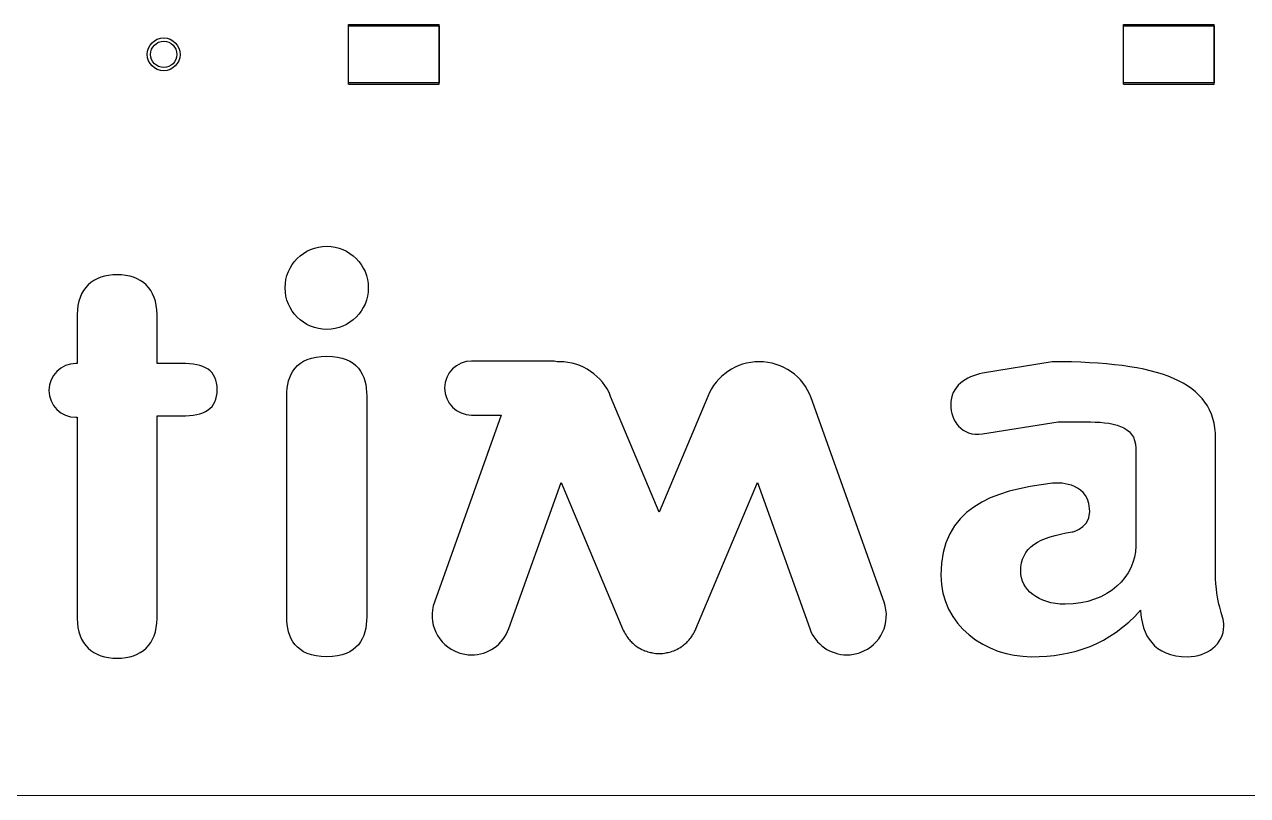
# Model space of a CAD drawing. Header units: millimetres. Extents: x 116 to 1400, y -150 to 993.
# Drawn here: x 462.1 to 568.4, y -142.1 to -75.1 of the extents above; entities that cross this region are included whole.
import ezdxf

# ---------------------------------------------------------------- set-up
doc = ezdxf.new("R2010")
doc.units = ezdxf.units.MM
for name, color, linetype in [('CHANGED_PARTS', 3, 'Continuous'), ('CUTS', 1, 'Continuous'), ('ORIGIONAL_PARTS_THAT_WERE_', 6, 'Continuous')]:
    doc.layers.add(name, color=color, linetype=linetype)
doc.layers.add('Front', color=1, linetype='Continuous', lineweight=0)

msp = doc.modelspace()

# ---------------------------------------------------------------- linework, layer by layer
at = {"layer": 'CHANGED_PARTS'}
for p, q in [((490.28, -80.32), (490.28, -75.12)), ((490.28, -75.12), (498.16, -75.12)), ((498.16, -80.32), (498.16, -75.12)), ((557.62, -80.32), (557.62, -75.12)), ((557.62, -75.12), (565.5, -75.12)), ((565.5, -80.32), (565.5, -75.12)), ((490.28, -80.32), (498.16, -80.32)), ((557.62, -80.32), (565.5, -80.32))]:
    msp.add_line(p, q, dxfattribs=at)
at = {"layer": 'CHANGED_PARTS', "color": 3}
for points in [[(472.79, -77.72), (472.79, -76.93), (473.43, -76.29), (474.22, -76.29)], [(474.22, -76.29), (475, -76.29), (475.64, -76.93), (475.64, -77.72)], [(474.22, -79.14), (473.43, -79.14), (472.79, -78.5), (472.79, -77.72)], [(475.64, -77.72), (475.64, -78.5), (475, -79.14), (474.22, -79.14)]]:
    msp.add_open_spline(points, degree=3, dxfattribs=at)
at = {"layer": 'CUTS', "color": 1}
for points in [[(466.7, -100.34), (466.7, -104.58), (466.58, -104.58)], [(475.73, -104.57), (473.64, -104.57), (473.64, -100.34)], [(507.87, -104.37), (500.97, -104.37)], [(551.44, -104.43), (545.38, -105.43)], [(484.91, -126.59), (484.91, -107.42), (484.91, -107.42)], [(491.86, -107.42), (491.86, -126.59)], [(521.51, -107.44), (517.28, -117.5), (513.06, -107.44)], [(536.82, -125.31), (530.48, -107.56)], [(466.58, -109.26), (466.7, -109.26), (466.7, -126.73)], [(473.64, -126.73), (473.64, -109.14), (475.73, -109.14)], [(500.97, -109.06), (503.55, -109.06), (497.74, -125.31)], [(545.38, -110.7), (551.95, -109.65), (554.32, -109.65)], [(565.63, -122.74), (565.63, -111.08)], [(558.69, -111.94), (558.69, -120.46)], [(504.21, -127.62), (508.75, -114.91), (514.12, -127.69)], [(520.45, -127.69), (520.46, -127.65), (520.46, -127.65), (525.82, -114.91), (530.36, -127.62)], [(536.82, -125.31), (536.82, -125.31)]]:
    msp.add_lwpolyline(points, dxfattribs=at)
for points in [[(484.77, -98.01), (484.77, -96.01), (486.39, -94.39), (488.39, -94.39)], [(488.39, -94.39), (490.38, -94.39), (492, -96.01), (492, -98.01)], [(470.17, -96.87), (468.08, -96.87), (466.7, -98.06), (466.7, -100.34)], [(473.64, -100.34), (473.64, -98.06), (472.26, -96.87), (470.17, -96.87)], [(488.39, -101.62), (486.39, -101.62), (484.77, -100), (484.77, -98.01)], [(492, -98.01), (492, -100), (490.38, -101.62), (488.39, -101.62)], [(484.91, -107.42), (484.91, -105.57), (485.67, -103.95), (488.39, -103.95)], [(488.39, -103.95), (491.1, -103.95), (491.86, -105.57), (491.86, -107.42)], [(466.58, -104.58), (465.29, -104.58), (464.24, -105.63), (464.24, -106.92)], [(478.87, -106.85), (478.87, -105.19), (477.78, -104.57), (475.73, -104.57)], [(500.97, -104.37), (499.68, -104.37), (498.63, -105.42), (498.63, -106.71)], [(508.42, -104.45), (508.24, -104.4), (508.06, -104.37), (507.87, -104.37)], [(508.59, -104.43), (508.53, -104.43), (508.48, -104.44), (508.42, -104.45)], [(508.62, -104.43), (508.61, -104.43), (508.6, -104.43), (508.59, -104.43)], [(513.06, -107.44), (512.36, -105.64), (510.59, -104.44), (508.62, -104.43)], [(525.96, -104.43), (523.98, -104.44), (522.21, -105.64), (521.51, -107.44)], [(525.98, -104.43), (525.97, -104.43), (525.97, -104.43), (525.96, -104.43)], [(530.48, -107.56), (529.81, -105.69), (528, -104.43), (525.98, -104.43)], [(565.63, -111.08), (565.63, -106.09), (560.6, -104.43), (551.44, -104.43)], [(545.38, -105.43), (543.93, -105.73), (542.61, -106.51), (542.61, -108.2)], [(464.24, -106.92), (464.24, -108.21), (465.29, -109.26), (466.58, -109.26)], [(475.73, -109.14), (477.78, -109.14), (478.87, -108.52), (478.87, -106.85)], [(498.63, -106.71), (498.63, -108.01), (499.68, -109.06), (500.97, -109.06)], [(542.61, -108.2), (542.61, -109.49), (543.53, -110.98), (545.38, -110.7)], [(554.32, -109.65), (556.65, -109.65), (558.69, -109.94), (558.69, -111.94)], [(554.62, -116.74), (554.06, -114.66), (551.46, -114.99), (551.46, -114.99)], [(551.46, -114.99), (546.14, -115.6), (541.76, -117.22), (541.76, -122.98)], [(553.17, -119.22), (553.17, -119.22), (555.17, -118.82), (554.62, -116.74)], [(548.7, -122.64), (548.7, -120.55), (550.27, -119.65), (553.17, -119.22)], [(558.69, -120.46), (558.69, -123.02), (556.36, -125.5), (552.56, -125.5)], [(541.76, -122.98), (541.76, -127.35), (545.66, -130.06), (549.61, -130.06)], [(552.56, -125.5), (550.18, -125.5), (548.7, -124.21), (548.7, -122.64)], [(566.35, -127.4), (566.35, -126.31), (565.63, -125.64), (565.63, -122.74)], [(497.74, -125.31), (497.1, -127.1), (498.03, -129.06), (499.82, -129.7)], [(534.75, -129.7), (536.53, -129.06), (537.46, -127.1), (536.82, -125.31)], [(549.61, -130.06), (553.27, -130.06), (556.41, -129.02), (559.12, -126.02)], [(559.12, -126.02), (559.22, -128.16), (560.21, -130.06), (563.21, -130.06)], [(466.7, -126.73), (466.7, -129.02), (468.08, -130.2), (470.17, -130.2)], [(470.17, -130.2), (472.26, -130.2), (473.64, -129.02), (473.64, -126.73)], [(488.39, -130.06), (485.67, -130.06), (484.91, -128.44), (484.91, -126.59)], [(491.86, -126.59), (491.86, -128.44), (491.1, -130.06), (488.39, -130.06)], [(563.21, -130.06), (564.87, -130.06), (566.35, -128.97), (566.35, -127.4)], [(500.97, -129.9), (502.38, -129.9), (503.7, -129.03), (504.21, -127.62)], [(514.12, -127.69), (514.2, -127.87), (514.29, -128.04), (514.4, -128.2)], [(514.4, -128.2), (514.42, -128.24), (514.45, -128.28), (514.48, -128.32)], [(514.48, -128.32), (514.57, -128.45), (514.67, -128.57), (514.77, -128.68)], [(519.8, -128.68), (519.9, -128.57), (520, -128.45), (520.08, -128.33)], [(520.08, -128.33), (520.11, -128.28), (520.15, -128.24), (520.18, -128.2)], [(520.18, -128.2), (520.28, -128.04), (520.37, -127.87), (520.45, -127.69)], [(530.36, -127.62), (530.86, -129.02), (532.18, -129.9), (533.59, -129.9)], [(514.77, -128.68), (514.81, -128.73), (514.86, -128.77), (514.9, -128.82)], [(514.9, -128.82), (515.01, -128.92), (515.14, -129.03), (515.26, -129.12)], [(515.26, -129.12), (515.3, -129.15), (515.34, -129.18), (515.37, -129.2)], [(515.37, -129.2), (515.54, -129.32), (515.72, -129.41), (515.91, -129.5)], [(515.91, -129.5), (515.93, -129.5), (515.94, -129.51), (515.95, -129.52)], [(515.95, -129.52), (515.99, -129.54), (516.02, -129.54), (516.06, -129.55)], [(516.06, -129.55), (516.21, -129.61), (516.35, -129.66), (516.51, -129.69)], [(518.06, -129.69), (518.22, -129.65), (518.36, -129.61), (518.51, -129.55)], [(518.51, -129.55), (518.54, -129.54), (518.58, -129.54), (518.62, -129.52)], [(518.62, -129.52), (518.63, -129.51), (518.64, -129.5), (518.66, -129.5)], [(518.66, -129.5), (518.85, -129.41), (519.03, -129.32), (519.19, -129.2)], [(519.19, -129.2), (519.23, -129.18), (519.27, -129.15), (519.31, -129.12)], [(519.31, -129.12), (519.43, -129.03), (519.55, -128.93), (519.67, -128.82)], [(519.67, -128.82), (519.71, -128.77), (519.76, -128.73), (519.8, -128.68)], [(499.82, -129.7), (500.2, -129.84), (500.59, -129.9), (500.97, -129.9)], [(516.51, -129.69), (516.57, -129.7), (516.63, -129.72), (516.69, -129.73)], [(516.69, -129.73), (516.88, -129.77), (517.08, -129.79), (517.27, -129.79)], [(517.27, -129.79), (517.28, -129.79), (517.28, -129.79), (517.28, -129.79)], [(517.29, -129.79), (517.29, -129.79), (517.29, -129.79), (517.3, -129.79)], [(517.3, -129.79), (517.49, -129.79), (517.69, -129.77), (517.88, -129.73)], [(517.88, -129.73), (517.94, -129.72), (518, -129.7), (518.06, -129.69)], [(533.59, -129.9), (533.98, -129.9), (534.37, -129.83), (534.75, -129.7)]]:
    msp.add_open_spline(points, degree=3, dxfattribs=at)
at = {"layer": 'Front', "color": 1}
msp.add_line((151.73, -142.13), (904.08, -142.13), dxfattribs=at)
at = {"layer": 'ORIGIONAL_PARTS_THAT_WERE_', "color": 6}
for points in [[(490.28, -75.24), (498.16, -75.24), (498.16, -80.2), (490.28, -80.2), (490.28, -75.24), (490.28, -75.24)], [(557.62, -75.24), (565.5, -75.24), (565.5, -80.2), (557.62, -80.2), (557.62, -75.24), (557.62, -75.24)]]:
    msp.add_lwpolyline(points, dxfattribs=at)
for points in [[(473.08, -77.72), (473.08, -77.09), (473.59, -76.58), (474.22, -76.58)], [(474.22, -76.58), (474.85, -76.58), (475.36, -77.09), (475.36, -77.72)], [(474.22, -78.86), (473.59, -78.86), (473.08, -78.35), (473.08, -77.72)], [(475.36, -77.72), (475.36, -78.35), (474.85, -78.86), (474.22, -78.86)]]:
    msp.add_open_spline(points, degree=3, dxfattribs=at)

doc.saveas('drawing.dxf')
